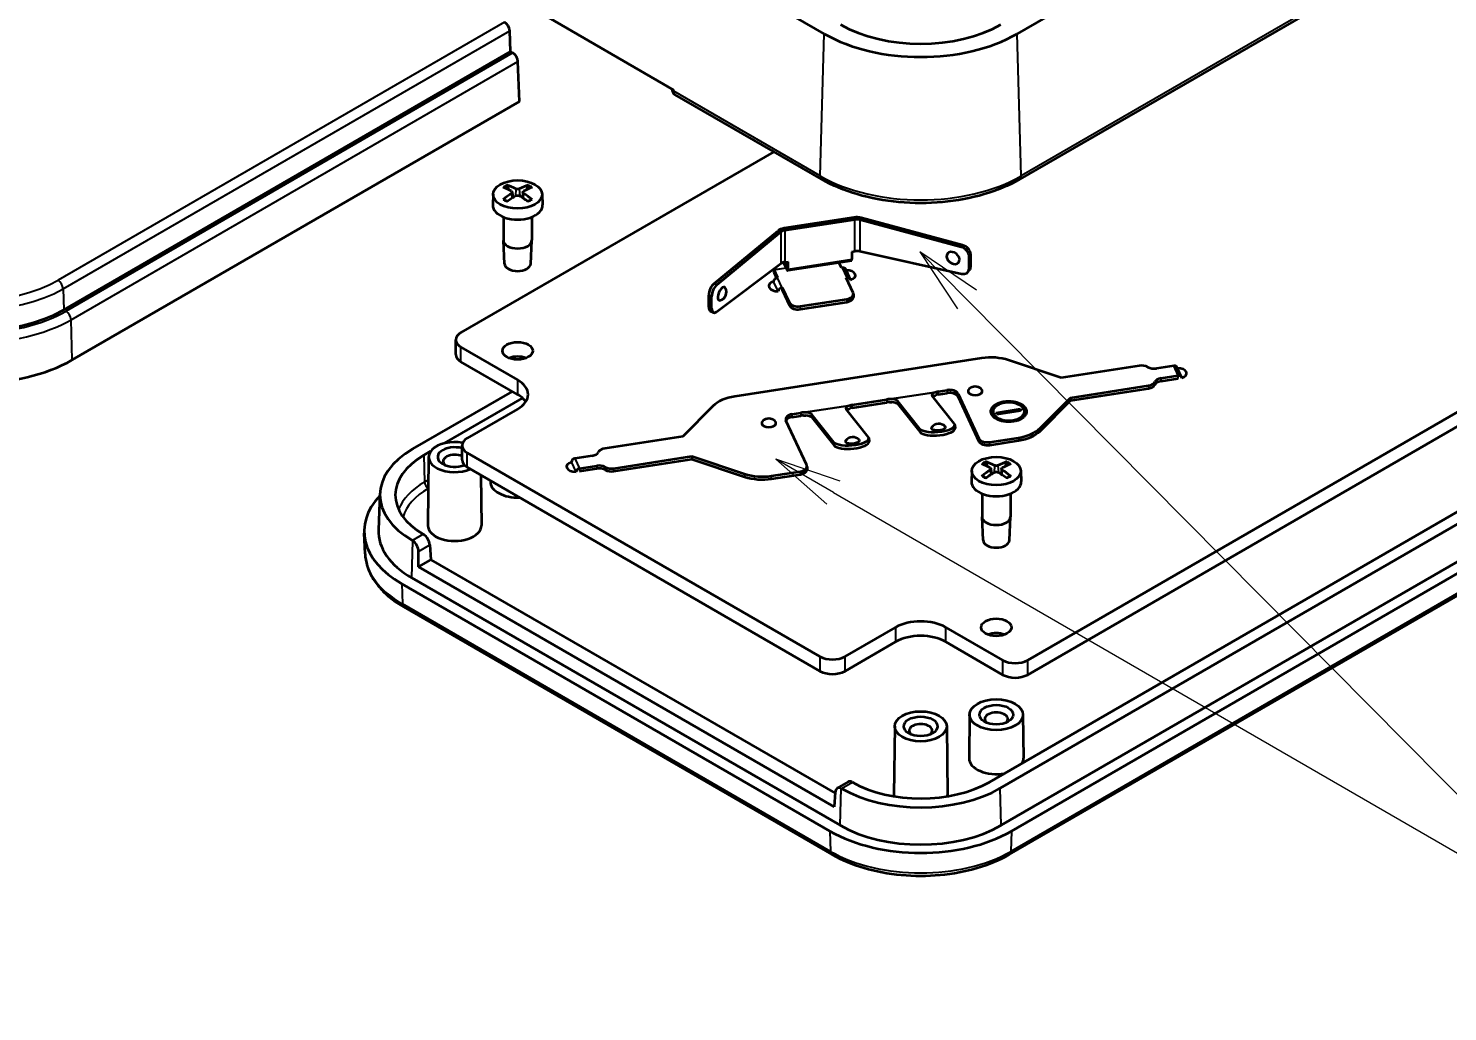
# Model space of a CAD drawing. Header units: millimetres. Extents: x 0 to 2180, y 0 to 422.
# Drawn here: x 403.5 to 483.1, y 229.1 to 284.3 of the extents above; entities that cross this region are included whole.
import ezdxf

# ---------------------------------------------------------------- set-up
doc = ezdxf.new("R2010")
doc.units = ezdxf.units.MM
doc.header["$LTSCALE"] = 1.5
for name, color, linetype, lineweight in [('Symbol (TK)', 100, 'Continuous', 18), ('Visible (ISO)', 7, 'Continuous', 35), ('Visible Narrow (ISO)', 7, 'Continuous', 25)]:
    doc.layers.add(name, color=color, linetype=linetype, lineweight=lineweight)
doc.styles.add('Note Text (TK2)', font='MS PGothic.ttf')

# ---------------------------------------------------------------- blocks, each defined once
blk = doc.blocks.new('バルーン5')
at = {"layer": 'Symbol (TK)', "color": 100}
for p, q in [((318.61, 187.394), (316.85, 189.17)), ((318.965, 187.746), (316.85, 189.17)), ((316.85, 189.17), (318.255, 187.042)), ((318.61, 187.394), (339.933, 165.884)), ((313.62, 180.168), (311.455, 181.418)), ((313.87, 180.601), (311.455, 181.418)), ((311.455, 181.418), (313.37, 179.735)), ((313.62, 180.168), (339.439, 165.261))]:
    blk.add_line(p, q, dxfattribs=at)
at = {"layer": 'Symbol (TK)'}
blk.add_circle((342.037, 163.761), 3, dxfattribs=at)
at = {"layer": 'Symbol (TK)', "color": 7, "insert": (342.037, 163.744), "char_height": 2, "attachment_point": 5, "style": 'Note Text (TK2)'}
blk.add_mtext('4', dxfattribs=at)

msp = doc.modelspace()

# ---------------------------------------------------------------- linework, layer by layer
at = {"layer": 'Visible (ISO)'}
for p, q in [((518.5313, 310.1215), (459.1343, 275.8286)), ((484.0826, 298.4796), (458.9803, 283.9868)), ((448.1604, 283.9868), (424.1188, 297.8673)), ((432.0985, 285.2326), (439.7116, 280.8372)), ((430.544, 282.9911), (430.5004, 284.1607)), ((405.4608, 268.5093), (430.544, 282.9911)), ((430.6783, 282.9135), (430.544, 282.9911)), ((431.0471, 280.1916), (430.9633, 282.4365)), ((448.0064, 275.8286), (439.7943, 280.5699)), ((459.5808, 248.8574), (514.7351, 280.7008)), ((405.9448, 265.6987), (431.0471, 280.1916)), ((514.7351, 279.8843), (459.5808, 248.0409)), ((445.3315, 277.3729), (427.761, 267.2286)), ((516.8211, 276.3121), (457.4241, 242.0192)), ((517.4311, 275.9599), (458.0341, 241.667)), ((429.5692, 274.9971), (429.5434, 274.3929)), ((430.449, 275.2375), (430.389, 275.4501)), ((430.6433, 275.1065), (430.6764, 274.7981)), ((431.2425, 275.1065), (431.2094, 274.7981)), ((431.4969, 275.4501), (431.4369, 275.2375)), ((432.3167, 274.9971), (432.3425, 274.3929)), ((430.1429, 273.7096), (430.1429, 272.4133)), ((431.7429, 273.7096), (431.7429, 272.4133)), ((449.8226, 273.6866), (445.8979, 273.0795)), ((445.9496, 272.9679), (449.8744, 273.5751)), ((455.8401, 272.0286), (450.147, 273.5613)), ((455.9246, 272.1333), (450.2315, 273.666)), ((517.4928, 273.883), (458.0958, 239.5902)), ((518.0585, 273.5564), (458.6615, 239.2636)), ((441.9587, 269.9727), (445.5617, 272.9435)), ((442.1225, 269.9065), (445.7255, 272.8773)), ((430.2082, 271.0947), (430.1433, 272.4001)), ((431.6776, 271.0947), (431.7426, 272.4001)), ((449.699, 271.7517), (449.8744, 271.7891)), ((449.699, 271.7517), (449.699, 271.3442)), ((450.147, 271.7899), (455.8641, 270.5246)), ((458.5439, 237.9574), (517.9409, 272.2503)), ((442.1073, 268.3964), (445.7255, 271.1059)), ((445.8733, 271.1697), (446.073, 270.7393)), ((446.073, 270.9026), (445.9437, 271.1813)), ((445.9496, 271.1819), (446.125, 271.1988)), ((446.0733, 271.1938), (446.0733, 270.9029)), ((449.6777, 271.2577), (446.1038, 270.7048)), ((446.125, 270.7913), (446.125, 271.1988)), ((449.1296, 270.8557), (448.9922, 271.1516)), ((456.2932, 270.8172), (456.2932, 271.4984)), ((456.3777, 270.9291), (456.3777, 271.603)), ((445.3486, 270.7497), (445.3486, 270.8236)), ((445.5556, 270.3028), (445.3488, 270.7483)), ((445.3488, 270.5851), (445.4854, 270.2908)), ((445.5556, 270.3028), (445.5083, 270.2954)), ((449.1769, 270.863), (449.1296, 270.8557)), ((449.618, 270.2258), (449.3592, 270.7835)), ((449.3884, 270.298), (449.4357, 270.3053)), ((449.7766, 269.4615), (449.3884, 270.298)), ((456.2344, 270.6317), (456.319, 270.7436)), ((441.6719, 268.6541), (441.6719, 269.328)), ((445.7671, 269.7378), (445.8145, 269.7451)), ((445.7671, 269.5745), (445.8145, 269.5818)), ((445.8145, 269.7451), (445.8145, 269.5818)), ((446.2027, 268.9086), (445.8145, 269.7451)), ((445.8145, 269.5818), (446.2027, 268.7453)), ((449.7937, 269.3867), (449.7937, 269.2234)), ((441.8357, 268.5806), (441.8357, 269.2618)), ((446.8151, 268.7044), (449.4231, 269.1079)), ((446.8151, 268.5411), (449.4231, 268.9446)), ((441.7676, 268.4283), (441.9314, 268.3548)), ((427.4681, 266.0038), (427.4681, 266.8203)), ((427.761, 266.4121), (430.9429, 264.575)), ((430.9429, 263.7585), (427.761, 265.5956)), ((456.9874, 265.7952), (443.133, 263.652)), ((461.4618, 264.6943), (458.5051, 265.6799)), ((465.8413, 265.3718), (461.4618, 264.6943)), ((467.7722, 265.3716), (466.8073, 265.2224)), ((467.0661, 264.6647), (468.031, 264.814)), ((467.0661, 264.5014), (468.031, 264.6507)), ((468.2134, 264.7345), (467.9545, 265.2921)), ((425.065, 260.7018), (430.6511, 263.9269)), ((454.571, 263.9271), (455.0539, 264.0018)), ((454.571, 263.7638), (455.0539, 263.8385)), ((455.6663, 263.7977), (456.831, 261.2882)), ((461.9795, 263.5789), (466.359, 264.2564)), ((461.9795, 263.4156), (466.359, 264.0931)), ((426.844, 261.0245), (431.2249, 263.5538)), ((430.9429, 262.942), (428.1145, 261.309)), ((441.9186, 263.1139), (440.2115, 261.4068)), ((450.6254, 261.3912), (449.3878, 262.9384)), ((449.7413, 263.18), (451.6732, 263.4788)), ((449.7413, 263.0167), (451.6732, 263.3155)), ((453.5232, 261.8395), (452.2856, 263.3866)), ((452.2856, 263.2168), (453.5374, 261.6518)), ((455.455, 262.1383), (454.2174, 263.6855)), ((455.6663, 263.6344), (456.831, 261.1249)), ((457.8148, 262.7379), (459.1716, 262.9478)), ((459.1716, 262.9478), (459.2079, 262.8697)), ((459.1716, 262.9478), (459.1716, 262.8662)), ((460.2724, 261.8718), (461.9795, 263.5789)), ((460.2724, 261.7085), (461.9795, 263.4156)), ((461.9795, 263.5789), (461.9795, 263.4156)), ((447.1717, 259.7939), (446.007, 262.3034)), ((446.3606, 262.657), (446.8436, 262.7317)), ((446.3606, 262.4937), (446.8436, 262.5684)), ((448.6935, 261.0923), (447.4559, 262.6395)), ((447.4559, 262.4696), (448.7078, 260.9046)), ((457.6297, 262.8089), (457.6297, 262.7272)), ((457.851, 262.6598), (457.8148, 262.7379)), ((457.8501, 262.6617), (459.1716, 262.8662)), ((459.2079, 262.8697), (457.851, 262.6598)), ((459.1716, 262.8662), (459.1725, 262.8643)), ((459.3916, 262.798), (459.3916, 262.7163)), ((440.2115, 261.4068), (435.832, 260.7293)), ((455.4862, 262.0647), (455.5005, 261.877)), ((457.4434, 261.084), (459.058, 261.3338)), ((425.675, 260.3496), (426.0616, 260.5728)), ((427.8216, 260.0842), (427.8216, 260.9007)), ((450.6566, 261.3176), (450.6709, 261.1298)), ((457.4434, 260.9207), (459.058, 261.1705)), ((425.9484, 260.2527), (425.9074, 256.4153)), ((428.1145, 260.4925), (447.9135, 249.0615)), ((435.1249, 260.3211), (434.1599, 260.1718)), ((434.4187, 259.6141), (435.3837, 259.7634)), ((436.3496, 259.614), (440.7291, 260.2915)), ((436.3496, 259.4507), (440.7291, 260.1282)), ((440.7291, 260.2915), (443.6859, 259.3059)), ((440.7291, 260.2915), (440.7291, 260.1282)), ((440.7291, 260.1282), (443.6859, 259.1426)), ((457.319, 259.7241), (457.2591, 259.9367)), ((458.3669, 259.9367), (458.307, 259.7241)), ((447.9135, 248.245), (428.1145, 259.676)), ((428.8772, 259.2356), (428.9074, 256.4153)), ((434.4187, 259.4508), (435.3837, 259.6001)), ((445.2036, 259.1905), (446.8182, 259.4403)), ((445.2036, 259.0272), (446.8182, 259.277)), ((447.1888, 259.7192), (447.1888, 259.5559)), ((456.4393, 259.4837), (456.4134, 258.8794)), ((457.5134, 259.5931), (457.5465, 259.2847)), ((458.1126, 259.5931), (458.0795, 259.2847)), ((459.1867, 259.4837), (459.2126, 258.8794)), ((423.218, 258.2146), (423.1307, 256.1746)), ((429.4174, 258.9237), (429.4168, 258.8649)), ((457.013, 258.1962), (457.013, 256.8999)), ((458.613, 258.1962), (458.613, 256.8999)), ((457.0783, 255.5813), (457.0133, 256.8866)), ((458.5477, 255.5813), (458.6127, 256.8866)), ((422.3803, 254.827), (422.3309, 255.9807)), ((425.3815, 254.0972), (425.3815, 254.957)), ((426.0153, 255.3229), (426.0656, 254.4922)), ((425.3815, 254.0972), (426.0656, 254.4922)), ((426.0656, 254.4922), (448.7622, 241.3883)), ((449.0449, 239.5902), (425.0032, 253.4706)), ((448.716, 240.625), (425.3815, 254.0972)), ((448.4792, 239.2636), (424.4376, 253.144)), ((424.5551, 251.8379), (448.5968, 237.9574)), ((449.3277, 249.0615), (452.1561, 250.6945)), ((454.9846, 250.6945), (458.1666, 248.8574)), ((452.1561, 249.878), (449.3277, 248.245)), ((458.1666, 248.0409), (454.9846, 249.878)), ((456.313, 245.8009), (456.2868, 243.3515)), ((459.313, 245.8009), (459.3391, 243.3515)), ((452.1114, 245.1475), (452.0704, 241.3101)), ((455.0293, 245.1475), (455.0703, 241.3101)), ((448.7663, 241.4558), (448.716, 240.625)), ((449.4951, 242.0317), (448.8779, 241.6753))]:
    msp.add_line(p, q, dxfattribs=at)
for centre, radius, start, end in [((439.9943, 280.9163), 0.4, 181.640506, 240), ((455.5137, 271.5727), 0.5, 204.20495, 257.94161), ((442.1635, 269.5075), 0.5, 290.759498, 25.216981), ((456.6322, 263.7022), 0.5, 47.294283, 132.705717), ((445.0411, 261.909), 0.5, 47.294283, 132.705717), ((449.7555, 260.8669), 0.5, 43.946486, 144.746714), ((454.5851, 261.614), 0.5, 43.946486, 144.746714)]:
    msp.add_arc(centre, radius, start, end, dxfattribs=at)
for centre, major_axis, ratio, start_param, end_param in [((430.2178, 284.3125), (-0.2026, 0.3449), 0.5722902, 3.9576096, 5.4934993), ((453.5704, 287.1103), (-6.3683, 0), 0.5773503, 0.7853982, 2.3561945), ((453.5704, 287.1103), (-7.6508, 0), 0.5773503, 0.7853982, 2.3561945), ((430.6808, 282.5884), (-0.2026, 0.3449), 0.5722902, 3.9576096, 5.4934993), ((431.191, 270.3693), (3.2544, -5.029), 0.5099596, 2.3797807, 2.4960158), ((431.191, 270.0972), (-2.4584, -5.4625), 0.6105984, 3.9183459, 4.0345811), ((430.7073, 270.09), (-2.6956, 5.3494), 0.6399719, 5.5836626, 5.6998977), ((430.7073, 270.3764), (3.4721, 4.8812), 0.5393331, 0.889549, 1.0057842), ((431.1786, 270.09), (-2.6956, -5.3494), 0.6399719, 3.7248802, 3.8411153), ((431.1786, 270.3764), (3.4721, -4.8812), 0.5393331, 2.1358085, 2.2520436), ((430.6949, 270.3693), (3.2544, 5.029), 0.5099596, 0.6455768, 0.761812), ((430.6949, 270.0972), (-2.4584, 5.4625), 0.6105984, 5.3901969, 5.506432), ((430.9429, 274.3729), (1.4, 0), 0.5773503, 3.1168974, 6.3078805), ((449.9779, 273.352), (-0.6, 0), 0.5773503, 4.2760567, 4.9741884), ((449.9779, 273.352), (-0.4, 0), 0.5773503, 4.2760567, 4.9741884), ((446.0531, 272.7448), (0.6, 0), 0.5773503, 1.8325957, 2.5307274), ((446.0531, 272.7448), (0.4, 0), 0.5773503, 1.8325957, 2.5307274), ((430.9429, 272.4133), (0.8, 0), 0.5773503, 3.1415927, 6.2831853), ((449.9779, 271.566), (0.3995, 0.0336), 0.589307, 1.0849546, 1.7830863), ((455.3869, 271.4158), (-0.3112, 0.2513), 0.7399972, 2.1711413, 7.2536367), ((455.8401, 271.6204), (0.389, -0.3142), 0.7399972, 0.5387063, 2.1095027), ((455.9246, 271.725), (-0.389, 0.3142), 0.7399972, 3.680299, 5.2510953), ((430.9429, 271.1069), (-0.735, 0), 0.5773503, 0.0287302, 3.1128625), ((446.0531, 270.9588), (-0.3996, 0.0319), 0.5602287, 5.0189486, 5.7170803), ((449.6469, 271.4563), (0.0307, -0.1986), 0.2113249, 0, 0.938882), ((455.9246, 271.0511), (0.3886, -0.3148), 0.7403449, 0.0252359, 0.5402068), ((445.5402, 269.8382), (-0.5, 0), 0.5773503, 5.1755412, 7.9144282), ((445.3488, 270.7492), (0.0307, -0.1986), 0.2113249, 4.4830451, 5.651271), ((445.5083, 270.1313), (-0.1823, -0.0846), 0.7886751, 4.3615096, 5.9273308), ((446.073, 270.9034), (0.0307, -0.1986), 0.2113249, 5.651271, 7.2220673), ((449.1769, 270.6989), (0.1823, 0.0846), 0.7886751, 0, 1.2199169), ((449.4039, 270.4359), (0.5, 0), 0.5773503, 5.1809827, 7.8884781), ((449.4357, 270.1412), (0.1823, 0.0846), 0.7886751, 5.937281, 7.5031022), ((455.8401, 270.9392), (-0.3886, 0.3148), 0.7403449, 2.1640765, 3.6817994), ((441.9587, 269.5645), (-0.1874, -0.4636), 0.4683232, 3.8537106, 5.4245069), ((442.1225, 269.4982), (0.1874, 0.4636), 0.4683232, 0.7121179, 2.2829142), ((442.4093, 269.4081), (-0.1499, -0.3708), 0.4683232, 2.7327669, 6.6920111), ((445.7671, 269.5737), (-0.1823, -0.0846), 0.7886751, 4.3615096, 5.9273308), ((449.2937, 269.3867), (0.5, 0), 0.5773503, 4.9741884, 6.5449847), ((400.5373, 271.3519), (6.9629, 0), 0.5773503, 3.9269908, 5.4977871), ((441.9587, 268.8906), (0.1872, 0.4639), 0.4682548, 2.2821461, 3.1236899), ((442.1225, 268.817), (-0.1872, -0.4639), 0.4682548, 5.4237387, 6.9414616), ((446.6857, 268.9833), (-0.5, 0), 0.5773503, 0.2617994, 1.8325957), ((446.6857, 268.82), (-0.5, 0), 0.5773503, 0.2617994, 1.8325957), ((449.2937, 269.2234), (0.5, 0), 0.5773503, 4.9741884, 6.2831853), ((428.4681, 266.8203), (-1, 0), 0.5773503, 5.4977871, 7.0685835), ((400.5373, 268.8207), (7.6473, 0), 0.5773503, 3.9269908, 5.4977871), ((428.4681, 266.0038), (-1, 0), 0.5773503, 0, 0.7853982), ((430.9429, 265.3914), (-0.85, 0), 0.5773503, 4.1240981, 5.3006799), ((457.5051, 264.6799), (2, 0), 0.5773503, 1.0471976, 1.8325957), ((465.9707, 265.093), (0.5, 0), 0.5773503, 0.7853982, 1.8325957), ((467.7722, 265.2075), (0.1823, 0.0846), 0.7886751, 0, 1.2199169), ((429.5287, 263.7585), (2, 0), 0.5773503, 5.4977871, 7.0685835), ((466.6778, 265.5012), (0.5, 0), 0.5773503, 3.9269908, 4.9741884), ((467.1955, 264.3858), (-0.5, 0), 0.5773503, 4.9741884, 6.0213859), ((467.9992, 264.9446), (0.5, 0), 0.5773503, 5.1809827, 7.8884781), ((468.031, 264.6499), (0.1823, 0.0846), 0.7886751, 5.937281, 7.5031022), ((429.5287, 262.942), (2, 0), 0.5773503, 0.3613671, 0.7853982), ((454.7004, 263.7602), (-0.4999, -0.0345), 0.3497373, 5.2479628, 6.520829), ((454.7004, 263.6483), (-0.5, 0), 0.5773503, 4.9741884, 5.2702347), ((454.7004, 263.485), (0.5, 0), 0.5773503, 1.8325957, 2.128642), ((455.1833, 263.723), (0.5, 0), 0.5773503, 0.2617994, 1.8325957), ((455.1833, 263.5597), (0.5, 0), 0.5773503, 0.2617994, 1.8325957), ((456.6322, 263.9471), (0.4, 0), 0.5773503, 2.5826028, 6.8421752), ((466.2296, 264.5353), (0.5, 0), 0.5773503, 4.9741884, 6.0213859), ((466.2296, 264.372), (0.5, 0), 0.5773503, 4.9741884, 6.0213859), ((467.1955, 264.2225), (-0.5, 0), 0.5773503, 4.9741884, 6.0213859), ((443.6506, 262.5366), (2, 0), 0.5773503, 1.8325957, 2.6179939), ((449.8707, 263.0131), (-0.4999, -0.0345), 0.3497373, 5.2479628, 6.520829), ((449.8707, 262.8432), (0.4999, 0.0345), 0.3497373, 2.3713773, 2.6559163), ((449.8707, 262.9011), (-0.5, 0), 0.5773503, 4.9741884, 5.2702347), ((449.8707, 262.7378), (0.5, 0), 0.5773503, 1.8325957, 2.128642), ((451.8026, 263.2), (-0.5, 0), 0.5773503, 4.6781421, 4.9741884), ((451.8026, 263.0367), (0.5, 0), 0.5773503, 1.5365494, 1.8325957), ((451.8026, 263.3119), (-0.4999, -0.0345), 0.3497373, 3.3792363, 4.6521026), ((451.8026, 263.142), (0.4999, 0.0345), 0.3497373, 0.2376437, 1.2455027), ((454.7004, 263.5903), (0.4999, 0.0345), 0.3497373, 2.3713773, 2.6559163), ((445.0411, 262.154), (0.4, 0), 0.5773503, 2.5826028, 6.8421752), ((446.49, 262.3781), (-0.5, 0), 0.5773503, 4.9741884, 6.5449847), ((446.49, 262.2148), (-0.5, 0), 0.5773503, 4.9741884, 5.9970262), ((446.973, 262.4528), (-0.5, 0), 0.5773503, 4.6781421, 4.9741884), ((446.973, 262.2895), (0.5, 0), 0.5773503, 1.5365494, 1.8325957), ((446.973, 262.5648), (-0.4999, -0.0345), 0.3497373, 3.3792363, 4.6521026), ((446.973, 262.3949), (0.4999, 0.0345), 0.3497373, 0.2376437, 1.2455027), ((454.4891, 261.9889), (0.9971, 0.0758), 0.3375964, 3.3680281, 6.5096207), ((449.6595, 261.2418), (0.9971, 0.0758), 0.3375964, 3.3680281, 6.5096207), ((454.5034, 261.8012), (-0.9971, -0.0758), 0.3375964, 0.2264354, 3.1415927), ((454.5637, 261.8956), (0.3988, 0.0303), 0.3375964, 2.8692491, 6.5555289), ((458.5403, 262.4492), (-2, 0), 0.5773503, 1.8325957, 2.6179939), ((458.5403, 262.2859), (2, 0), 0.5773503, 4.9741884, 5.7595865), ((429.5287, 258.1246), (-6.3127, 0), 0.5773503, 5.4977871, 7.0630033), ((427.4074, 260.2475), (-1.459, 0), 0.5773503, 4.4003921, 8.5018651), ((427.4074, 260.2475), (-0.95, 0), 0.5773503, 4.261224, 8.4654195), ((428.8216, 260.9007), (-1, 0), 0.5773503, 5.4977871, 7.0685835), ((434.9955, 260.5999), (0.5, 0), 0.5773503, 4.9741884, 6.0213859), ((435.9614, 260.4505), (-0.5, 0), 0.5773503, 4.9741884, 6.0213859), ((449.6737, 261.0541), (-0.9971, -0.0758), 0.3375964, 0.2264354, 3.1415927), ((449.7341, 261.1485), (0.3988, 0.0303), 0.3375964, 2.8692491, 6.5555289), ((457.3139, 261.3629), (-0.5, 0), 0.5773503, 0.2617994, 1.8325957), ((457.3139, 261.1996), (-0.5, 0), 0.5773503, 0.2617994, 1.8325957), ((429.5287, 258.1246), (-5.45, 0), 0.5773503, 5.4977871, 7.06212), ((427.4074, 260.0026), (-0.6474, 0), 0.5773503, 4.0181137, 6.8683743), ((428.8216, 260.0842), (-1, 0), 0.5773503, 0, 0.7853982), ((427.4074, 260.0026), (-0.6474, 0), 0.5773503, 2.5564036, 2.5683741), ((434.1918, 259.7146), (-0.5, 0), 0.5773503, 5.1755412, 7.9144282), ((434.1599, 260.0077), (-0.1823, -0.0846), 0.7886751, 4.3615096, 5.9273308), ((435.5131, 259.4846), (-0.5, 0), 0.5773503, 3.9269908, 4.9741884), ((446.6888, 259.7192), (0.5, 0), 0.5773503, 4.9741884, 6.5449847), ((458.061, 254.8558), (3.2544, -5.029), 0.5099596, 2.3797807, 2.4960158), ((457.5773, 254.5766), (-2.6956, 5.3494), 0.6399719, 5.5836626, 5.6998977), ((458.0487, 254.5766), (-2.6956, -5.3494), 0.6399719, 3.7248802, 3.8411153), ((457.565, 254.8558), (3.2544, 5.029), 0.5099596, 0.6455768, 0.761812), ((434.4187, 259.45), (-0.1823, -0.0846), 0.7886751, 4.3615096, 5.9273308), ((435.5131, 259.3213), (0.5, 0), 0.5773503, 0.7853982, 1.8325957), ((436.2202, 259.8928), (-0.5, 0), 0.5773503, 0.7853982, 1.8325957), ((436.2202, 259.7295), (0.5, 0), 0.5773503, 3.9269908, 4.9741884), ((444.6859, 260.3059), (-2, 0), 0.5773503, 1.0471976, 1.8325957), ((444.6859, 260.1426), (2, 0), 0.5773503, 4.1887902, 4.9741884), ((446.6888, 259.5559), (0.5, 0), 0.5773503, 4.9741884, 6.2831853), ((458.061, 254.5837), (-2.4584, -5.4625), 0.6105984, 3.9183459, 4.0345811), ((457.5773, 254.863), (3.4721, 4.8812), 0.5393331, 0.889549, 1.0057842), ((458.0487, 254.863), (3.4721, -4.8812), 0.5393331, 2.1358085, 2.2520436), ((457.565, 254.5837), (-2.4584, 5.4625), 0.6105984, 5.3901969, 5.506432), ((430.9429, 258.8595), (-1.5262, 0), 0.5773503, 6.2770144, 7.9248922), ((457.813, 258.8595), (1.4, 0), 0.5773503, 3.1168974, 6.3078805), ((429.5287, 256.0834), (-7.2, 0), 0.5773503, 5.7826078, 7.0685835), ((457.813, 256.8999), (0.8, 0), 0.5773503, 3.1415927, 6.2831853), ((429.5287, 256.0834), (-6.4, 0), 0.5773503, 6.2584901, 7.0685835), ((425.6624, 255.5129), (-0.2626, 0.4256), 0.5568606, 3.9456211, 5.4110013), ((427.4074, 256.41), (1.5, 0), 0.5773503, 3.1354218, 6.2893562), ((425.0277, 255.1465), (0.2364, -0.4408), 0.5971344, 0.83902, 2.3044002), ((457.813, 255.5935), (-0.735, 0), 0.5773503, 0.0287302, 3.1128625), ((453.5704, 249.878), (-2, 0), 0.5773503, 3.9269908, 5.4977871), ((453.5704, 249.0615), (2, 0), 0.5773503, 0.7853982, 2.3561945), ((457.813, 249.878), (-0.85, 0), 0.5773503, 4.1240981, 5.3006799), ((448.6206, 249.4698), (-1, 0), 0.5773503, 0.7853982, 2.3561945), ((458.8737, 249.2656), (-1, 0), 0.5773503, 0.7853982, 2.3561945), ((448.6206, 248.6533), (1, 0), 0.5773503, 3.9269908, 5.4977871), ((458.8737, 248.4491), (1, 0), 0.5773503, 3.9269908, 5.4977871), ((457.813, 245.5506), (-0.6474, 0), 0.5773503, 2.5564036, 6.8683743), ((453.5704, 244.8974), (-0.6474, 0), 0.5773503, 2.5564036, 6.8683743), ((457.813, 243.346), (-1.5262, 0), 0.5773503, 6.2770144, 8.1541357), ((457.813, 243.346), (1.5262, 0), 0.5773503, 5.9830313, 6.2893562), ((449.1192, 241.2373), (0.2364, -0.4408), 0.5971344, 2.4454192, 3.9107995), ((453.5704, 244.2442), (-6.3127, 0), 0.5773503, 0.7909783, 2.3561945), ((449.7539, 241.6037), (-0.2626, 0.4256), 0.5568606, 5.5520203, 6.266909), ((453.5704, 244.2442), (-5.45, 0), 0.5773503, 0.7918616, 2.3561945), ((453.5704, 241.3048), (-1.5, 0), 0.5773503, 6.2770144, 6.3836916), ((453.5704, 241.3048), (1.5, 0), 0.5773503, 6.182679, 6.2893562), ((453.5704, 242.2029), (-7.2, 0), 0.5773503, 0.7853982, 2.3561945), ((453.5704, 242.2029), (-6.4, 0), 0.5773503, 0.7853982, 2.3561945)]:
    msp.add_ellipse(centre, major_axis=major_axis, ratio=ratio, start_param=start_param, end_param=end_param, dxfattribs=at)
for centre, major_axis in [((430.9429, 274.9775), (-1.3741, 0)), ((430.9429, 266.2079), (0.85, 0)), ((457.813, 259.4641), (-1.3741, 0)), ((457.813, 250.6945), (0.85, 0)), ((457.813, 245.7955), (1.5, 0)), ((457.813, 245.7955), (0.95, 0)), ((453.5704, 245.1423), (1.459, 0)), ((453.5704, 245.1423), (0.95, 0))]:
    msp.add_ellipse(centre, major_axis=major_axis, ratio=0.5773503, dxfattribs=at)
for points, knots in [([(459.1343, 275.8286), (458.5412, 275.4862), (457.8618, 275.202), (456.3924, 274.7697), (455.6025, 274.6218), (453.9844, 274.4738), (453.1563, 274.4738), (451.5382, 274.6218), (450.7483, 274.7697), (449.2789, 275.202), (448.5995, 275.4862), (448.0064, 275.8286)], [3.1415927, 3.1415927, 3.1415927, 3.1415927, 3.4557519, 3.4557519, 3.7699112, 3.7699112, 4.0840704, 4.0840704, 4.3982297, 4.3982297, 4.712389, 4.712389, 4.712389, 4.712389]), ([(430.3429, 275.505), (430.3455, 275.5041), (430.3482, 275.5029), (430.3563, 275.4985), (430.3628, 275.4933), (430.3728, 275.4826), (430.3781, 275.4752), (430.3846, 275.4629), (430.3873, 275.4562), (430.389, 275.4501)], [0.0083020959, 0.0083020959, 0.0083020959, 0.0083020959, 0.0093083348, 0.0093083348, 0.0116467642, 0.0116467642, 0.0139536466, 0.0139536466, 0.0158163593, 0.0158163593, 0.0158163593, 0.0158163593]), ([(430.6063, 275.1537), (430.618, 275.1472), (430.6281, 275.1388), (430.641, 275.12), (430.644, 275.1096), (430.6431, 275.0897), (430.6392, 275.079), (430.6255, 275.0603), (430.6166, 275.0521), (430.6063, 275.0451)], [0, 0, 0, 0, 0.005137301, 0.005137301, 0.010274603, 0.010274603, 0.015412958, 0.015412958, 0.019859048, 0.019859048, 0.019859048, 0.019859048]), ([(431.037, 275.2938), (431.0245, 275.2877), (431.0089, 275.2825), (430.9749, 275.2758), (430.9566, 275.2743), (430.9223, 275.2747), (430.9042, 275.2767), (430.8731, 275.2838), (430.8599, 275.2885), (430.8489, 275.2938)], [0, 0, 0, 0, 0.005137119, 0.005137119, 0.010274238, 0.010274238, 0.015412776, 0.015412776, 0.019859048, 0.019859048, 0.019859048, 0.019859048]), ([(430.8489, 274.9051), (430.8614, 274.9125), (430.877, 274.9189), (430.9109, 274.9272), (430.9293, 274.9291), (430.9635, 274.9285), (430.9817, 274.9261), (431.0127, 274.9173), (431.026, 274.9116), (431.037, 274.9051)], [0, 0, 0, 0, 0.005137119, 0.005137119, 0.010274238, 0.010274238, 0.015412776, 0.015412776, 0.019859048, 0.019859048, 0.019859048, 0.019859048]), ([(431.2796, 275.0451), (431.2679, 275.053), (431.2578, 275.0627), (431.2448, 275.083), (431.2419, 275.0938), (431.2428, 275.1135), (431.2466, 275.1238), (431.2603, 275.1409), (431.2693, 275.148), (431.2796, 275.1537)], [0, 0, 0, 0, 0.005137301, 0.005137301, 0.010274603, 0.010274603, 0.015412958, 0.015412958, 0.019859048, 0.019859048, 0.019859048, 0.019859048]), ([(431.4969, 275.4501), (431.4986, 275.4562), (431.5013, 275.4629), (431.5078, 275.4752), (431.5131, 275.4826), (431.5231, 275.4933), (431.5296, 275.4985), (431.5377, 275.5029), (431.5403, 275.5041), (431.543, 275.505)], [0.0212490817, 0.0212490817, 0.0212490817, 0.0212490817, 0.0231117944, 0.0231117944, 0.0254186768, 0.0254186768, 0.0277571062, 0.0277571062, 0.0287633451, 0.0287633451, 0.0287633451, 0.0287633451]), ([(430.1345, 274.6919), (430.1369, 274.6939), (430.1394, 274.6956), (430.1471, 274.7003), (430.1535, 274.7026), (430.1638, 274.7036), (430.1694, 274.7024), (430.1744, 274.6995), (430.1753, 274.6989), (430.1762, 274.6981)], [0.0083020959, 0.0083020959, 0.0083020959, 0.0083020959, 0.0093083348, 0.0093083348, 0.0116467642, 0.0116467642, 0.0139536466, 0.0139536466, 0.0144843665, 0.0144843665, 0.0144843665, 0.0144843665]), ([(430.3648, 274.5872), (430.3542, 274.5919), (430.3437, 274.5967), (430.3185, 274.6088), (430.304, 274.6162), (430.2759, 274.6314), (430.2622, 274.6393), (430.236, 274.6555), (430.2233, 274.6638), (430.199, 274.6807), (430.1874, 274.6893), (430.1762, 274.6981)], [6.14786812, 6.14786812, 6.14786812, 6.14786812, 6.19038661, 6.19038661, 6.25247041, 6.25247041, 6.31455421, 6.31455421, 6.376638, 6.376638, 6.4387218, 6.4387218, 6.4387218, 6.4387218]), ([(431.7096, 274.6981), (431.6985, 274.6893), (431.6869, 274.6807), (431.6626, 274.6638), (431.6499, 274.6555), (431.6236, 274.6393), (431.61, 274.6314), (431.5819, 274.6162), (431.5673, 274.6088), (431.5421, 274.5967), (431.5317, 274.5919), (431.5211, 274.5872)], [4.55685249, 4.55685249, 4.55685249, 4.55685249, 4.61893628, 4.61893628, 4.68102008, 4.68102008, 4.74310388, 4.74310388, 4.80518767, 4.80518767, 4.84770617, 4.84770617, 4.84770617, 4.84770617]), ([(431.7096, 274.6981), (431.7106, 274.6989), (431.7115, 274.6995), (431.7165, 274.7024), (431.7221, 274.7036), (431.7323, 274.7026), (431.7388, 274.7003), (431.7465, 274.6956), (431.7489, 274.6939), (431.7514, 274.6919)], [0.0225810745, 0.0225810745, 0.0225810745, 0.0225810745, 0.0231117944, 0.0231117944, 0.0254186768, 0.0254186768, 0.0277571062, 0.0277571062, 0.0287633451, 0.0287633451, 0.0287633451, 0.0287633451]), ([(457.5127, 262.7671), (457.5144, 262.7802), (457.5169, 262.7932), (457.545, 262.9012), (457.6095, 262.9748), (457.7239, 263.0839), (457.8037, 263.1376), (457.9315, 263.1944), (457.962, 263.2063), (457.9935, 263.2171)], [-0.109809269, -0.109809269, -0.109809269, -0.109809269, -0.105827612, -0.105827612, -0.076798153, -0.076798153, -0.039582322, -0.039582322, -0.028429576, -0.028429576, -0.028429576, -0.028429576]), ([(459.0096, 263.2222), (459.0175, 263.2196), (459.0252, 263.217), (459.139, 263.1772), (459.2321, 263.1311), (459.3887, 263.0136), (459.444, 262.9452), (459.4783, 262.8713)], [-0.079682123, -0.079682123, -0.079682123, -0.079682123, -0.077032679, -0.077032679, -0.039771121, -0.039771121, 0, 0, 0, 0]), ([(457.6621, 262.5903), (457.678, 262.556), (457.6991, 262.5227), (457.7527, 262.4602), (457.7841, 262.4315), (457.8786, 262.3629), (457.9418, 262.3317), (457.999, 262.3084)], [-0.113086016, -0.113086016, -0.113086016, -0.113086016, -0.10265053, -0.10265053, -0.092602797, -0.092602797, -0.076904422, -0.076904422, -0.076904422, -0.076904422]), ([(459.0251, 262.3063), (459.0363, 262.311), (459.0473, 262.3158), (459.1593, 262.3672), (459.2303, 262.4228), (459.3339, 262.5315), (459.3699, 262.5906), (459.3893, 262.6745), (459.3916, 262.6954), (459.3916, 262.7163)], [-0.103072507, -0.103072507, -0.103072507, -0.103072507, -0.099702845, -0.099702845, -0.068208184, -0.068208184, -0.035233794, -0.035233794, -0.024228803, -0.024228803, -0.024228803, -0.024228803]), ([(457.2129, 259.9916), (457.2156, 259.9907), (457.2182, 259.9895), (457.2263, 259.9851), (457.2329, 259.9799), (457.2429, 259.9691), (457.2481, 259.9617), (457.2546, 259.9494), (457.2573, 259.9428), (457.2591, 259.9367)], [0.0083020959, 0.0083020959, 0.0083020959, 0.0083020959, 0.0093083348, 0.0093083348, 0.0116467642, 0.0116467642, 0.0139536466, 0.0139536466, 0.0158163593, 0.0158163593, 0.0158163593, 0.0158163593]), ([(457.907, 259.7804), (457.8946, 259.7743), (457.879, 259.7691), (457.845, 259.7624), (457.8266, 259.7608), (457.7924, 259.7613), (457.7742, 259.7633), (457.7432, 259.7704), (457.7299, 259.775), (457.719, 259.7804)], [0, 0, 0, 0, 0.005137119, 0.005137119, 0.010274238, 0.010274238, 0.015412776, 0.015412776, 0.019859048, 0.019859048, 0.019859048, 0.019859048]), ([(458.3669, 259.9367), (458.3687, 259.9428), (458.3714, 259.9494), (458.3779, 259.9617), (458.3831, 259.9691), (458.3931, 259.9799), (458.3997, 259.9851), (458.4078, 259.9895), (458.4104, 259.9907), (458.4131, 259.9916)], [0.0212490817, 0.0212490817, 0.0212490817, 0.0212490817, 0.0231117944, 0.0231117944, 0.0254186768, 0.0254186768, 0.0277571062, 0.0277571062, 0.0287633451, 0.0287633451, 0.0287633451, 0.0287633451]), ([(457.0046, 259.1784), (457.007, 259.1804), (457.0095, 259.1822), (457.0172, 259.1869), (457.0236, 259.1892), (457.0338, 259.1901), (457.0394, 259.189), (457.0444, 259.1861), (457.0454, 259.1854), (457.0463, 259.1847)], [0.0083020959, 0.0083020959, 0.0083020959, 0.0083020959, 0.0093083348, 0.0093083348, 0.0116467642, 0.0116467642, 0.0139536466, 0.0139536466, 0.0144843665, 0.0144843665, 0.0144843665, 0.0144843665]), ([(457.2349, 259.0738), (457.2242, 259.0785), (457.2138, 259.0832), (457.1886, 259.0953), (457.1741, 259.1027), (457.1459, 259.118), (457.1323, 259.1259), (457.106, 259.142), (457.0934, 259.1503), (457.0691, 259.1673), (457.0574, 259.1759), (457.0463, 259.1847)], [6.14786812, 6.14786812, 6.14786812, 6.14786812, 6.19038661, 6.19038661, 6.25247041, 6.25247041, 6.31455421, 6.31455421, 6.376638, 6.376638, 6.4387218, 6.4387218, 6.4387218, 6.4387218]), ([(457.4763, 259.6403), (457.4881, 259.6338), (457.4981, 259.6254), (457.5111, 259.6065), (457.514, 259.5961), (457.5132, 259.5763), (457.5093, 259.5656), (457.4956, 259.5468), (457.4867, 259.5387), (457.4763, 259.5317)], [0, 0, 0, 0, 0.005137301, 0.005137301, 0.010274603, 0.010274603, 0.015412958, 0.015412958, 0.019859048, 0.019859048, 0.019859048, 0.019859048]), ([(457.719, 259.3916), (457.7314, 259.3991), (457.747, 259.4055), (457.781, 259.4138), (457.7994, 259.4156), (457.8336, 259.4151), (457.8518, 259.4126), (457.8828, 259.4039), (457.8961, 259.3982), (457.907, 259.3916)], [0, 0, 0, 0, 0.005137119, 0.005137119, 0.010274238, 0.010274238, 0.015412776, 0.015412776, 0.019859048, 0.019859048, 0.019859048, 0.019859048]), ([(458.1497, 259.5317), (458.1379, 259.5396), (458.1279, 259.5492), (458.1149, 259.5696), (458.112, 259.5804), (458.1128, 259.6001), (458.1167, 259.6104), (458.1304, 259.6275), (458.1393, 259.6346), (458.1497, 259.6403)], [0, 0, 0, 0, 0.005137301, 0.005137301, 0.010274603, 0.010274603, 0.015412958, 0.015412958, 0.019859048, 0.019859048, 0.019859048, 0.019859048]), ([(458.5797, 259.1847), (458.5686, 259.1759), (458.5569, 259.1673), (458.5326, 259.1503), (458.52, 259.142), (458.4937, 259.1259), (458.4801, 259.118), (458.4519, 259.1027), (458.4374, 259.0953), (458.4122, 259.0832), (458.4018, 259.0785), (458.3911, 259.0738)], [4.55685249, 4.55685249, 4.55685249, 4.55685249, 4.61893628, 4.61893628, 4.68102008, 4.68102008, 4.74310388, 4.74310388, 4.80518767, 4.80518767, 4.84770617, 4.84770617, 4.84770617, 4.84770617]), ([(458.5797, 259.1847), (458.5806, 259.1854), (458.5816, 259.1861), (458.5866, 259.189), (458.5922, 259.1901), (458.6024, 259.1892), (458.6088, 259.1869), (458.6165, 259.1822), (458.619, 259.1804), (458.6214, 259.1784)], [0.0225810745, 0.0225810745, 0.0225810745, 0.0225810745, 0.0231117944, 0.0231117944, 0.0254186768, 0.0254186768, 0.0277571062, 0.0277571062, 0.0287633451, 0.0287633451, 0.0287633451, 0.0287633451]), ([(425.0401, 255.5619), (425.0402, 255.5619), (425.0402, 255.5619), (425.0484, 255.5571), (425.0566, 255.552), (425.0649, 255.5464)], [0.075204802, 0.075204802, 0.075204802, 0.075204802, 0.075214518, 0.075214518, 0.0786902256, 0.0786902256, 0.0786902256, 0.0786902256]), ([(422.3803, 254.827), (422.3902, 254.5943), (422.431, 254.3626), (422.571, 253.9102), (422.6702, 253.6896), (422.921, 253.2654), (423.0726, 253.0618), (423.4225, 252.6749), (423.6207, 252.4915), (424.0584, 252.1473), (424.2978, 251.9864), (424.5551, 251.8379)], [0.81009339, 0.81009339, 0.81009339, 0.81009339, 0.96223397, 0.96223397, 1.11437456, 1.11437456, 1.26651515, 1.26651515, 1.41865574, 1.41865574, 1.57079633, 1.57079633, 1.57079633, 1.57079633]), ([(449.1066, 241.666), (449.1149, 241.6619), (449.1233, 241.6574), (449.1315, 241.6527), (449.1316, 241.6527), (449.1316, 241.6527)], [-0.0786902256, -0.0786902256, -0.0786902256, -0.0786902256, -0.075214518, -0.075214518, -0.075204802, -0.075204802, -0.075204802, -0.075204802]), ([(448.5968, 237.9574), (449.1281, 237.6507), (449.7358, 237.3965), (451.0494, 237.0101), (451.7551, 236.878), (453.2006, 236.7458), (453.9401, 236.7458), (455.3856, 236.878), (456.0913, 237.0101), (457.4049, 237.3965), (458.0126, 237.6507), (458.5439, 237.9574)], [1.5707963, 1.5707963, 1.5707963, 1.5707963, 1.8849556, 1.8849556, 2.1991149, 2.1991149, 2.5132741, 2.5132741, 2.8274334, 2.8274334, 3.1415927, 3.1415927, 3.1415927, 3.1415927])]:
    msp.add_open_spline(points, degree=3, knots=knots, dxfattribs=at)
for points, degree in [([(454.3332, 263.6873), (454.3618, 263.6999), (454.3969, 263.7159), (454.4357, 263.7299)], 3), ([(454.4357, 263.8932), (454.4354, 263.8931), (454.4352, 263.893), (454.4349, 263.8929)], 3), ([(449.5036, 262.9401), (449.5321, 262.9527), (449.5673, 262.9688), (449.6061, 262.9827)], 3), ([(449.6061, 263.146), (449.6058, 263.146), (449.6055, 263.1459), (449.6053, 263.1458)], 3), ([(451.8207, 263.4885), (451.8203, 263.4885), (451.82, 263.4885), (451.8197, 263.4885)], 3), ([(451.8197, 263.3252), (451.8654, 263.3243), (451.9107, 263.3207), (451.9509, 263.3187)], 3), ([(457.5464, 262.654), (457.4395, 262.8845), (457.8545, 263.2994), (458.2519, 263.3609)], 2), ([(458.2824, 263.2951), (457.9322, 263.2409), (457.5674, 262.876), (457.6621, 262.6719)], 2), ([(458.2519, 263.3609), (458.6526, 263.4229), (459.3713, 263.1833), (459.4783, 262.9529)], 2), ([(459.3594, 262.9345), (459.2647, 263.1386), (458.6343, 263.3495), (458.2824, 263.2951)], 2), ([(458.739, 262.3114), (459.0908, 262.3658), (459.4536, 262.7314), (459.3594, 262.9345)], 2), ([(459.4783, 262.9529), (459.5852, 262.7225), (459.1702, 262.3075), (458.7695, 262.2455)], 2), ([(446.991, 262.7414), (446.9907, 262.7413), (446.9904, 262.7413), (446.9901, 262.7414)], 3), ([(446.9901, 262.5781), (447.0358, 262.5771), (447.081, 262.5735), (447.1213, 262.5716)], 3), ([(458.7695, 262.2455), (458.3721, 262.1841), (457.6534, 262.4236), (457.5464, 262.654)], 2), ([(457.6297, 262.7272), (457.6297, 262.6812), (457.6411, 262.6355), (457.6621, 262.5903)], 3), ([(457.6621, 262.6719), (457.7563, 262.4688), (458.3888, 262.2572), (458.739, 262.3114)], 2), ([(459.4783, 262.8713), (459.4955, 262.8342), (459.5071, 262.7965), (459.512, 262.7582)], 3), ([(425.675, 255.8987), (425.6666, 255.9042), (425.6583, 255.9093), (425.6502, 255.9141)], 3), ([(449.7416, 242.0049), (449.7333, 242.0096), (449.725, 242.0141), (449.7167, 242.0182)], 3)]:
    msp.add_open_spline(points, degree=degree, dxfattribs=at)
at = {"layer": 'Visible Narrow (ISO)'}
for p, q in [((518.614, 310.3161), (459.217, 276.0232)), ((430.2153, 284.6377), (405.1432, 270.1624)), ((405.4259, 269.6839), (430.5004, 284.1607)), ((447.9237, 276.0232), (448.1604, 283.9868)), ((459.217, 276.0232), (458.9803, 283.9868)), ((430.6783, 282.9135), (405.5951, 268.4318)), ((405.8778, 267.9534), (430.9633, 282.4365)), ((439.7116, 280.7645), (439.7116, 280.8372)), ((447.9237, 276.0232), (439.7116, 280.7645)), ((430.6063, 275.0451), (430.6271, 274.7662)), ((430.8489, 275.2938), (430.8202, 274.8878)), ((431.037, 275.2938), (431.0657, 274.8878)), ((431.2796, 275.0451), (431.2588, 274.7662)), ((449.8744, 273.5751), (449.8226, 273.6866)), ((449.8744, 271.7891), (449.8744, 273.5751)), ((450.2315, 273.666), (450.147, 273.5613)), ((450.147, 273.5613), (450.147, 271.7899)), ((445.5617, 272.9435), (445.7255, 272.8773)), ((445.7255, 272.8773), (445.7255, 271.1059)), ((445.8979, 273.0795), (445.9496, 272.9679)), ((445.9496, 272.9679), (445.9496, 271.1819)), ((455.9246, 272.1333), (455.8401, 272.0286)), ((518.0236, 272.4221), (458.6266, 238.1292)), ((446.073, 270.7393), (446.073, 270.9026)), ((446.073, 270.9026), (446.0733, 270.9026)), ((446.0733, 270.9029), (446.125, 270.7913)), ((446.125, 270.7913), (449.699, 271.3442)), ((456.2932, 271.4984), (456.3777, 271.603)), ((456.3777, 270.9291), (456.2932, 270.8172)), ((445.57, 269.5501), (445.3168, 270.0957)), ((445.3231, 270.8046), (445.3486, 270.7497)), ((445.3486, 270.7497), (446.02, 270.8536)), ((446.0206, 270.8523), (445.3488, 270.7483)), ((445.3488, 270.7483), (445.3488, 270.5851)), ((445.5083, 270.2954), (445.7671, 269.7378)), ((449.4357, 270.3053), (449.1769, 270.863)), ((449.4357, 270.196), (449.4357, 270.3053)), ((405.4259, 269.6839), (405.4608, 268.5093)), ((441.6719, 269.328), (441.8357, 269.2618)), ((442.1225, 269.9065), (441.9587, 269.9727)), ((445.7671, 269.7378), (445.7671, 269.5745)), ((441.8357, 268.5806), (441.6719, 268.6541)), ((446.2027, 268.9086), (446.2027, 268.7453)), ((446.8151, 268.5411), (446.8151, 268.7044)), ((449.4231, 269.1079), (449.4231, 268.9446)), ((405.9448, 265.6987), (405.8778, 267.9534)), ((427.761, 265.5956), (427.761, 266.4121)), ((468.031, 264.814), (467.7722, 265.3716)), ((430.9429, 264.575), (430.9429, 263.7585)), ((467.0661, 264.5014), (467.0661, 264.6647)), ((468.031, 264.6507), (468.031, 264.814)), ((451.8197, 263.4885), (454.4357, 263.8932)), ((454.4349, 263.8929), (451.8207, 263.4885)), ((454.571, 263.7638), (454.571, 263.9271)), ((455.0539, 264.0018), (455.0539, 263.8385)), ((455.6663, 263.6344), (455.6663, 263.7977)), ((466.359, 264.2564), (466.359, 264.0931)), ((466.7125, 264.2973), (466.7125, 264.4606)), ((446.9901, 262.7414), (449.6061, 263.146)), ((449.6053, 263.1458), (446.991, 262.7414)), ((449.7413, 263.0167), (449.7413, 263.18)), ((451.6732, 263.4788), (451.6732, 263.3155)), ((452.2856, 263.2168), (452.2856, 263.3866)), ((458.2519, 263.3609), (458.2519, 263.29)), ((459.4783, 262.9529), (459.4783, 262.8713)), ((446.3606, 262.4937), (446.3606, 262.657)), ((446.8436, 262.7317), (446.8436, 262.5684)), ((447.4559, 262.4696), (447.4559, 262.6395)), ((457.6621, 262.6719), (457.6621, 262.5903)), ((458.739, 262.3114), (458.739, 262.2411)), ((453.5232, 261.8395), (453.5374, 261.6518)), ((459.058, 261.3338), (459.058, 261.1705)), ((460.2724, 261.7085), (460.2724, 261.8718)), ((448.6935, 261.0923), (448.7078, 260.9046)), ((456.831, 261.2882), (456.831, 261.1249)), ((457.4434, 260.9207), (457.4434, 261.084)), ((425.675, 260.3496), (425.7197, 258.8455)), ((428.1145, 259.676), (428.1145, 260.4925)), ((434.2216, 259.4264), (433.9684, 259.972)), ((434.1599, 260.1718), (434.4187, 259.6141)), ((435.3837, 259.7634), (435.3837, 259.6001)), ((457.719, 259.7804), (457.6903, 259.3743)), ((457.907, 259.7804), (457.9357, 259.3743)), ((425.9347, 258.9697), (425.7197, 258.8455)), ((434.4187, 259.6141), (434.4187, 259.4508)), ((435.8667, 259.6887), (435.8667, 259.5254)), ((436.3496, 259.4507), (436.3496, 259.614)), ((443.6859, 259.3059), (443.6859, 259.1426)), ((445.2036, 259.0272), (445.2036, 259.1905)), ((446.8182, 259.4403), (446.8182, 259.277)), ((457.4763, 259.5317), (457.4971, 259.2528)), ((458.1497, 259.5317), (458.1289, 259.2528)), ((425.6502, 255.9141), (425.0401, 255.5619)), ((425.0032, 253.4706), (425.0649, 255.5464)), ((425.3815, 254.957), (426.0153, 255.3229)), ((424.4376, 253.144), (424.4725, 252.0097)), ((448.5141, 238.1292), (424.4725, 252.0097)), ((452.1561, 250.6945), (452.1561, 249.878)), ((454.9846, 249.878), (454.9846, 250.6945)), ((447.9135, 249.0615), (447.9135, 248.245)), ((449.3277, 248.245), (449.3277, 249.0615)), ((458.1666, 248.8574), (458.1666, 248.0409)), ((459.5808, 248.0409), (459.5808, 248.8574)), ((449.0449, 239.5902), (449.1066, 241.666)), ((449.1316, 241.6527), (449.7416, 242.0049)), ((458.0958, 239.5902), (458.0341, 241.667)), ((448.4792, 239.2636), (448.5141, 238.1292)), ((458.6615, 239.2636), (458.6266, 238.1292))]:
    msp.add_line(p, q, dxfattribs=at)
for centre, major_axis, ratio, start_param, end_param in [((439.9943, 280.9163), (-0.4, 0), 0.5363736, 0.0545615, 0.7860072), ((439.9943, 280.9163), (-0.2, -0.3464), 0.5773503, 5.4628806, 6.2831853), ((448.2064, 276.175), (-0.2, -0.3464), 0.5773503, 5.4628806, 6.2831853), ((453.5704, 279.2833), (-7.9855, 0), 0.5773503, 0.7853982, 2.3561945), ((458.9343, 276.175), (0.2, -0.3464), 0.5773503, 0, 0.8203047), ((430.9429, 275.0383), (-1.0068, 0), 0.5773503, 5.3509044, 5.6446699), ((430.9429, 275.011), (0.9409, 0), 0.5773503, 2.2002668, 2.4634185), ((430.9429, 275.011), (0.9409, 0), 0.5773503, 0.6781741, 0.9413258), ((430.9429, 275.0383), (-1.0068, 0), 0.5773503, 3.780108, 4.0738736), ((430.9429, 275.0383), (1.0068, 0), 0.5773503, 3.780108, 4.0738736), ((430.9429, 275.0383), (1.0068, 0), 0.5773503, 5.3509044, 5.6446699), ((400.5373, 272.8216), (-6.5137, 0), 0.5773503, 0.7853982, 2.3561945), ((405.1432, 269.8358), (-0.2, 0.3464), 0.5773503, 3.9618974, 5.4977871), ((400.5373, 272.5064), (6.9135, 0), 0.5773503, 3.9269908, 5.4977871), ((400.5373, 271.0367), (7.5525, 0), 0.5773503, 3.9269908, 5.4977871), ((400.5373, 271.3519), (-7.1528, 0), 0.5773503, 0.7853982, 2.3561945), ((405.5951, 268.1052), (0.2, -0.3464), 0.5773503, 0.8203047, 2.3561945), ((457.813, 259.5249), (-1.0068, 0), 0.5773503, 5.3509044, 5.6446699), ((457.813, 259.4975), (0.9409, 0), 0.5773503, 2.2002668, 2.4634185), ((457.813, 259.4975), (0.9409, 0), 0.5773503, 0.6781741, 0.9413258), ((457.813, 259.5249), (-1.0068, 0), 0.5773503, 3.780108, 4.0738736), ((457.813, 259.5249), (1.0068, 0), 0.5773503, 3.780108, 4.0738736), ((457.813, 259.5249), (1.0068, 0), 0.5773503, 5.3509044, 5.6446699), ((429.5287, 256.6464), (-5.3868, 0), 0.5773503, 5.4977871, 6.0687276), ((429.5287, 256.41), (-5.087, 0), 0.5773503, 5.4983826, 6.1171191), ((425.9317, 258.7317), (-0.15, 0.2598), 0.5773503, 0.8203047, 2.3462243), ((429.5287, 254.9289), (-7.1506, 0), 0.5773503, 0.0246952, 0.7853982), ((424.7551, 252.1843), (-0.2, -0.3464), 0.5773503, 5.5326937, 6.2831853), ((448.7968, 238.3038), (-0.2, -0.3464), 0.5773503, 5.5326937, 6.2831853), ((453.5704, 241.0485), (-7.1506, 0), 0.5773503, 0.7853982, 2.3561945), ((458.3439, 238.3038), (0.2, -0.3464), 0.5773503, 0, 0.7504916)]:
    msp.add_ellipse(centre, major_axis=major_axis, ratio=ratio, start_param=start_param, end_param=end_param, dxfattribs=at)

# ---------------------------------------------------------------- block references
at = {"layer": 'Symbol (TK)', "xscale": 1.5, "yscale": 1.5, "zscale": 1.5}
msp.add_blockref('バルーン5', (-21.75, -12), dxfattribs=at)

doc.saveas('drawing.dxf')
